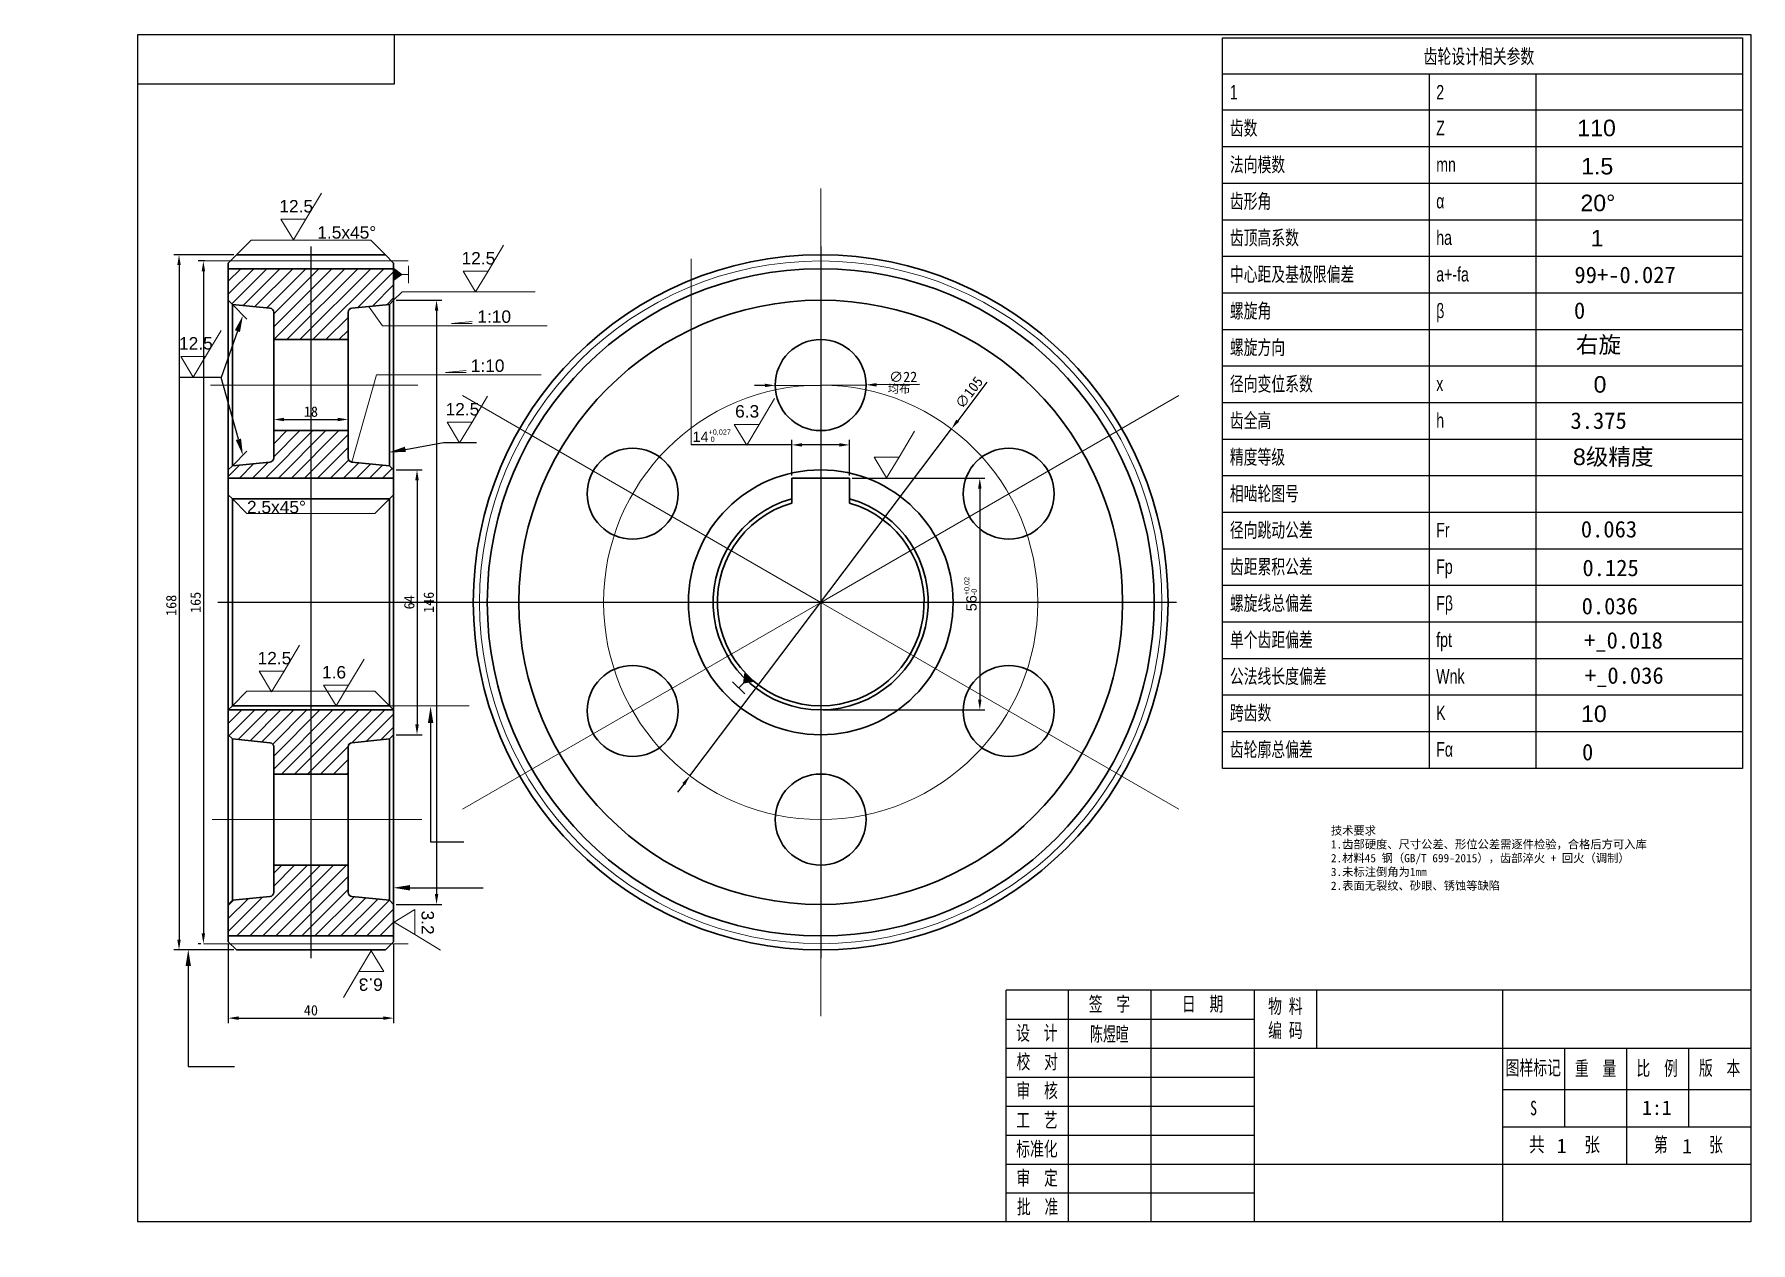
# Model space of a CAD drawing. Header units: millimetres. Extents: x 0 to 415, y 0 to 292.
import ezdxf
from ezdxf import colors
from ezdxf.entities.mleader import LeaderData, LeaderLine
from ezdxf.enums import TextEntityAlignment as Align
from ezdxf.lldxf.tags import DXFTag
from ezdxf.math import Vec2, Vec3

# ---------------------------------------------------------------- set-up
doc = ezdxf.new("R2010")
doc.units = ezdxf.units.MM
for name, color, linetype in [('Default', 7, 'Continuous'), ('图框', 7, 'Continuous'), ('齿轮T4', 7, 'Continuous')]:
    doc.layers.add(name, color=color, linetype=linetype)
doc.styles.add('SEACAD_Arial', font='arial.ttf')
tags = doc.linetypes.add('CENTER2', pattern=[28.575, 19.05, -3.175, 3.175, -3.175]).pattern_tags.tags
tags[10:11] = [DXFTag(74, 4), DXFTag(75, 0), DXFTag(340, '0'), DXFTag(46, 0.0), DXFTag(50, 0.0), DXFTag(44, 0.0), DXFTag(45, 0.0)]
tags[8:9] = [DXFTag(74, 4), DXFTag(75, 0), DXFTag(340, '0'), DXFTag(46, 0.0), DXFTag(50, 0.0), DXFTag(44, 0.0), DXFTag(45, 0.0)]
tags[6:7] = [DXFTag(74, 4), DXFTag(75, 0), DXFTag(340, '0'), DXFTag(46, 0.0), DXFTag(50, 0.0), DXFTag(44, 0.0), DXFTag(45, 0.0)]
tags[4:5] = [DXFTag(74, 4), DXFTag(75, 0), DXFTag(340, '0'), DXFTag(46, 0.0), DXFTag(50, 0.0), DXFTag(44, 0.0), DXFTag(45, 0.0)]
doc.dimstyles.new('ISO-25', dxfattribs={"dimtxt": 2.5, "dimasz": 2.5, "dimexe": 1.25, "dimexo": 0.625, "dimtad": 1, "dimtxsty": 'Standard', "dimcen": 2.5, "dimadec": 0, "dimazin": 0, "dimtfac": 1, "dimtmove": 0, "dimatfit": 3, "dimfxl": 1, "dimarcsym": 0})

# ---------------------------------------------------------------- blocks, each defined once
blk = doc.blocks.new('SE')
at = {"color": 7, "linetype": 'Continuous'}
for p, q in [((287.26, 282.43), (413.06, 282.43)), ((337.26, 282.43), (337.26, 273.79)), ((363.06, 282.43), (363.06, 273.79)), ((287.26, 273.79), (413.06, 273.79)), ((337.26, 273.79), (337.26, 264.87)), ((363.06, 273.79), (363.06, 264.87)), ((287.26, 264.87), (413.06, 264.87)), ((337.26, 264.87), (337.26, 256.04)), ((363.06, 264.87), (363.06, 256.04)), ((287.26, 256.04), (413.06, 256.04)), ((337.26, 256.04), (337.26, 247.2)), ((363.06, 256.04), (363.06, 247.2)), ((287.26, 247.2), (413.06, 247.2)), ((337.26, 247.2), (337.26, 238.37)), ((363.06, 247.2), (363.06, 238.37)), ((287.26, 238.37), (413.06, 238.37)), ((337.26, 238.37), (337.26, 229.54)), ((363.06, 238.37), (363.06, 229.54)), ((287.26, 229.54), (413.06, 229.54)), ((337.26, 229.54), (337.26, 220.7)), ((363.06, 229.54), (363.06, 220.7)), ((287.26, 220.7), (413.06, 220.7)), ((337.26, 220.7), (337.26, 211.87)), ((363.06, 220.7), (363.06, 211.87)), ((287.26, 211.87), (413.06, 211.87)), ((337.26, 211.87), (337.26, 203.04)), ((363.06, 211.87), (363.06, 203.04)), ((287.26, 203.04), (413.06, 203.04)), ((337.26, 203.04), (337.26, 194.2)), ((363.06, 203.04), (363.06, 194.2)), ((287.26, 194.2), (413.06, 194.2)), ((337.26, 194.2), (337.26, 185.37)), ((363.06, 194.2), (363.06, 185.37)), ((287.26, 185.37), (413.06, 185.37)), ((337.26, 185.37), (337.26, 176.54)), ((363.06, 185.37), (363.06, 176.54)), ((287.26, 176.54), (413.06, 176.54)), ((337.26, 176.54), (337.26, 167.7)), ((363.06, 176.54), (363.06, 167.7)), ((287.26, 167.7), (413.06, 167.7)), ((337.26, 167.7), (337.26, 158.87)), ((363.06, 167.7), (363.06, 158.87)), ((287.26, 158.87), (413.06, 158.87)), ((337.26, 158.87), (337.26, 150.04)), ((363.06, 158.87), (363.06, 150.04)), ((287.26, 150.04), (413.06, 150.04)), ((337.26, 150.04), (337.26, 141.2)), ((363.06, 150.04), (363.06, 141.2)), ((287.26, 141.2), (413.06, 141.2)), ((337.26, 141.2), (337.26, 132.37)), ((363.06, 141.2), (363.06, 132.37)), ((287.26, 132.37), (413.06, 132.37)), ((337.26, 132.37), (337.26, 123.54)), ((363.06, 132.37), (363.06, 123.54)), ((287.26, 123.54), (413.06, 123.54)), ((337.26, 123.54), (337.26, 114.57)), ((363.06, 123.54), (363.06, 114.57))]:
    blk.add_line(p, q, dxfattribs=at)
blk.add_lwpolyline([(287.26, 114.57), (287.26, 291.13), (413.06, 291.13), (413.06, 114.57), (287.26, 114.57)], dxfattribs=at)
at = {"color": 7, "linetype": 'Continuous', "style": 'SEACAD_Arial', "width": 0.7}
for s, p in [('齿轮设计相关参数', (335.93, 288.41)), ('1', (289.07, 279.76)), ('2', (338.97, 279.76)), ('齿数', (289.07, 271.11)), ('Z', (338.97, 271.11)), ('法向模数', (289.07, 262.28)), ('mn', (338.97, 262.28)), ('齿形角', (289.07, 253.44)), ('α', (338.97, 253.44)), ('齿顶高系数', (289.07, 244.61)), ('ha', (338.97, 244.61)), ('中心距及基极限偏差', (289.07, 235.78)), ('a+-fa', (338.97, 235.78)), ('螺旋角', (289.07, 226.94)), ('β', (338.97, 226.94)), ('螺旋方向', (289.07, 218.11)), ('径向变位系数', (289.07, 209.28)), ('x', (338.97, 209.28)), ('齿全高', (289.07, 200.44)), ('h', (338.97, 200.44)), ('精度等级', (289.07, 191.61)), ('相啮轮图号', (289.07, 182.78)), ('径向跳动公差', (289.07, 173.95)), ('Fr', (338.97, 173.95)), ('齿距累积公差', (289.07, 165.11)), ('Fp', (338.97, 165.11)), ('螺旋线总偏差', (289.07, 156.28)), ('Fβ', (338.97, 156.28)), ('单个齿距偏差', (289.07, 147.45)), ('fpt', (338.97, 147.45)), ('公法线长度偏差', (289.07, 138.61)), ('Wnk', (338.97, 138.61)), ('跨齿数', (289.07, 129.78)), ('K', (338.97, 129.78)), ('齿轮廓总偏差', (289.07, 120.95)), ('Fα', (338.97, 120.95))]:
    blk.add_text(s, height=3.5, dxfattribs=at).set_placement(p, align=Align.TOP_LEFT)
blk = doc.blocks.new('SEANNOT_GROUP')
at = {"layer": 'Default', "color": 7, "linetype": 'CENTER2'}
blk.add_line((190.14, 240.74), (190.14, 68.74), dxfattribs=at)
blk = doc.blocks.new('SEANNOT_GROUP1')
at = {"layer": 'Default', "color": 7, "linetype": 'CENTER2'}
blk.add_line((276.14, 154.74), (44.34, 154.74), dxfattribs=at)
blk = doc.blocks.new('SEANNOT_GROUP2')
at = {"layer": 'Default', "color": 7, "linetype": 'CENTER2'}
blk.add_line((66.88, 240.74), (66.88, 68.74), dxfattribs=at)
blk = doc.blocks.new('SE1')
at = {"linetype": 'CENTER2', "lineweight": 20}
for p, q in [((190.14, 154.74), (190.14, 254.74)), ((190.14, 154.74), (103.53, 204.74)), ((190.14, 154.74), (276.74, 204.74)), ((190.14, 154.74), (103.53, 104.74)), ((190.14, 154.74), (190.14, 54.74)), ((190.14, 154.74), (276.74, 104.74)), ((190.14, 54.74), (190.14, 102.24))]:
    blk.add_line(p, q, dxfattribs=at)
at = {"linetype": 'CENTER2', "lineweight": 30}
for p, q in [((190.14, 184.74), (183.14, 184.74)), ((183.14, 184.74), (183.14, 178.74)), ((190.14, 184.74), (197.14, 184.74)), ((197.14, 184.74), (197.14, 178.74))]:
    blk.add_line(p, q, dxfattribs=at)
at = {"lineweight": 30}
for centre, radius in [((190.14, 154.74), 84), ((190.14, 154.74), 80.62), ((190.14, 154.74), 73), ((190.14, 207.24), 11), ((144.67, 180.99), 11), ((235.6, 180.99), 11), ((190.14, 154.74), 32), ((144.67, 128.49), 11), ((235.6, 128.49), 11), ((190.14, 102.24), 11)]:
    blk.add_circle(centre, radius, dxfattribs=at)
at = {"linetype": 'CENTER2', "lineweight": 20}
for radius in [82.5, 52.5]:
    blk.add_circle((190.14, 154.74), radius, dxfattribs=at)
at = {"lineweight": 30}
blk.add_arc((190.14, 154.74), 26, 105.6185, 74.3815, dxfattribs=at)
at = {"linetype": 'CENTER2', "lineweight": 20}
blk.add_point((190.14, 154.74), dxfattribs=at)
at = {"layer": '齿轮T4', "color": 7, "linetype": 'Continuous', "lineweight": 30}
blk.add_arc((190.14, 154.74), 25, 106.2602, 73.7398, dxfattribs=at)
blk = doc.blocks.new('_DOT')
at = {"color": 0}
blk.add_line((0, 0), (-1, 0), dxfattribs=at)
at = {"color": 0, "const_width": 0.333}
blk.add_lwpolyline([(-0.1665, 0, 1), (0.1665, 0, 1)], format="xyb", close=True, dxfattribs=at)
blk = doc.blocks.new('*D15')
at = {"color": 0, "lineweight": -2, "transparency": 16777216}
for p, q in [((48.26, 238.74), (33.74, 238.74)), ((34.99, 236.24), (34.99, 73.24)), ((48.26, 70.74), (33.74, 70.74))]:
    blk.add_line(p, q, dxfattribs=at)
at = {"color": 0, "lineweight": 20, "transparency": 16777216}
for points in [[(34.57, 236.24), (35.4, 236.24), (34.99, 238.74)], [(34.57, 73.24), (35.4, 73.24), (34.99, 70.74)]]:
    blk.add_solid(points, dxfattribs=at)
at = {"layer": 'Defpoints', "color": 0, "lineweight": 20, "transparency": 16777216}
for p in [(48.88, 238.74), (34.99, 70.74), (48.88, 70.74)]:
    blk.add_point(p, dxfattribs=at)
at = {"color": 0, "lineweight": 20, "transparency": 16777216, "insert": (33.11, 154.01), "char_height": 2.5, "attachment_point": 5, "rotation": 90}
blk.add_mtext('168', dxfattribs=at)
blk = doc.blocks.new('*D16')
at = {"color": 0, "lineweight": -2, "transparency": 16777216}
for p, q in [((41.24, 237.24), (39.63, 237.24)), ((40.88, 234.74), (40.88, 74.74)), ((40.25, 72.24), (39.63, 72.24))]:
    blk.add_line(p, q, dxfattribs=at)
at = {"color": 0, "lineweight": 20, "transparency": 16777216}
for points in [[(40.46, 234.74), (41.29, 234.74), (40.88, 237.24)], [(40.46, 74.74), (41.29, 74.74), (40.88, 72.24)]]:
    blk.add_solid(points, dxfattribs=at)
at = {"layer": 'Defpoints', "color": 0, "lineweight": 20, "transparency": 16777216}
for p in [(41.86, 237.24), (40.88, 72.24), (40.88, 72.24)]:
    blk.add_point(p, dxfattribs=at)
at = {"color": 0, "lineweight": 20, "transparency": 16777216, "insert": (39, 154.74), "char_height": 2.5, "attachment_point": 5, "rotation": 90}
blk.add_mtext('165', dxfattribs=at)
blk = doc.blocks.new('*D17')
at = {"color": 0, "linetype": 'CENTER2', "lineweight": -2, "transparency": 16777216}
for p, q in [((57.88, 199.55), (57.88, 200.18)), ((75.88, 199.55), (75.88, 200.18)), ((60.38, 198.93), (73.38, 198.93))]:
    blk.add_line(p, q, dxfattribs=at)
at = {"color": 0, "linetype": 'CENTER2', "lineweight": 20, "transparency": 16777216}
for points in [[(60.38, 199.34), (60.38, 198.51), (57.88, 198.93)], [(73.38, 199.34), (73.38, 198.51), (75.88, 198.93)]]:
    blk.add_solid(points, dxfattribs=at)
at = {"layer": 'Defpoints', "color": 0, "linetype": 'CENTER2', "lineweight": 20, "transparency": 16777216}
for p in [(57.88, 198.93), (75.88, 198.93), (75.88, 198.93)]:
    blk.add_point(p, dxfattribs=at)
at = {"color": 0, "linetype": 'CENTER2', "lineweight": 20, "transparency": 16777216, "insert": (66.88, 200.8), "char_height": 2.5, "attachment_point": 5}
blk.add_mtext('18', dxfattribs=at)
blk = doc.blocks.new('*D18')
at = {"color": 0, "lineweight": -2, "transparency": 16777216}
for p, q in [((87.51, 227.74), (98.5, 227.74)), ((97.25, 225.24), (97.25, 84.24)), ((87.51, 81.74), (98.5, 81.74))]:
    blk.add_line(p, q, dxfattribs=at)
at = {"color": 0, "lineweight": 20, "transparency": 16777216}
for points in [[(96.84, 225.24), (97.67, 225.24), (97.25, 227.74)], [(96.84, 84.24), (97.67, 84.24), (97.25, 81.74)]]:
    blk.add_solid(points, dxfattribs=at)
at = {"layer": 'Defpoints', "color": 0, "lineweight": 20, "transparency": 16777216}
for p in [(86.88, 227.74), (86.88, 81.74), (97.25, 81.74)]:
    blk.add_point(p, dxfattribs=at)
at = {"color": 0, "lineweight": 20, "transparency": 16777216, "insert": (95.38, 154.74), "char_height": 2.5, "attachment_point": 5, "rotation": 90}
blk.add_mtext('146', dxfattribs=at)
blk = doc.blocks.new('*D19')
at = {"color": 0, "lineweight": -2, "transparency": 16777216}
for p, q in [((87.51, 186.74), (93.78, 186.74)), ((92.53, 184.24), (92.53, 125.24)), ((87.51, 122.74), (93.78, 122.74))]:
    blk.add_line(p, q, dxfattribs=at)
at = {"color": 0, "lineweight": 20, "transparency": 16777216}
for points in [[(92.12, 184.24), (92.95, 184.24), (92.53, 186.74)], [(92.12, 125.24), (92.95, 125.24), (92.53, 122.74)]]:
    blk.add_solid(points, dxfattribs=at)
at = {"layer": 'Defpoints', "color": 0, "lineweight": 20, "transparency": 16777216}
for p in [(86.88, 186.74), (86.88, 122.74), (92.53, 122.74)]:
    blk.add_point(p, dxfattribs=at)
at = {"color": 0, "lineweight": 20, "transparency": 16777216, "insert": (90.66, 154.74), "char_height": 2.5, "attachment_point": 5, "rotation": 90}
blk.add_mtext('64', dxfattribs=at)
blk = doc.blocks.new('*D20')
at = {"color": 0, "lineweight": -2, "transparency": 16777216}
for p, q in [((46.88, 72.11), (46.88, 53.01)), ((86.88, 72.11), (86.88, 53.01)), ((49.38, 54.26), (84.38, 54.26))]:
    blk.add_line(p, q, dxfattribs=at)
at = {"color": 0, "lineweight": 20, "transparency": 16777216}
for points in [[(49.38, 54.68), (49.38, 53.84), (46.88, 54.26)], [(84.38, 54.68), (84.38, 53.84), (86.88, 54.26)]]:
    blk.add_solid(points, dxfattribs=at)
at = {"layer": 'Defpoints', "color": 0, "lineweight": 20, "transparency": 16777216}
for p in [(46.88, 72.74), (86.88, 72.74), (86.88, 54.26)]:
    blk.add_point(p, dxfattribs=at)
at = {"color": 0, "lineweight": 20, "transparency": 16777216, "insert": (66.88, 56.14), "char_height": 2.5, "attachment_point": 5}
blk.add_mtext('40', dxfattribs=at)
blk = doc.blocks.new('*D21')
at = {"color": 0, "lineweight": -2, "transparency": 16777216}
for p, q in [((230.29, 207.96), (223.26, 198.64)), ((158.52, 112.82), (221.75, 196.65)), ((157.01, 110.83), (155.51, 108.83))]:
    blk.add_line(p, q, dxfattribs=at)
at = {"color": 0, "lineweight": 20, "transparency": 16777216}
for points in [[(222.93, 198.89), (223.59, 198.39), (221.75, 196.65)], [(156.68, 111.08), (157.35, 110.58), (158.52, 112.82)]]:
    blk.add_solid(points, dxfattribs=at)
at = {"layer": 'Defpoints', "color": 0, "lineweight": 20, "transparency": 16777216}
for p in [(221.75, 196.65), (158.52, 112.82)]:
    blk.add_point(p, dxfattribs=at)
at = {"color": 0, "lineweight": 20, "transparency": 16777216, "insert": (226.03, 205.43), "char_height": 2.5, "attachment_point": 5, "rotation": 52.9687}
blk.add_mtext('∅105', dxfattribs=at)
blk = doc.blocks.new('*D22')
at = {"color": 0, "lineweight": -2, "transparency": 16777216}
for p, q in [((176.64, 207.16), (174.14, 207.14)), ((179.14, 207.17), (201.14, 207.3)), ((214.05, 207.37), (203.64, 207.31))]:
    blk.add_line(p, q, dxfattribs=at)
at = {"color": 0, "lineweight": 20, "transparency": 16777216}
for points in [[(176.63, 207.57), (176.64, 206.74), (179.14, 207.17)], [(203.63, 207.73), (203.64, 206.9), (201.14, 207.3)]]:
    blk.add_solid(points, dxfattribs=at)
at = {"layer": 'Defpoints', "color": 0, "lineweight": 20, "transparency": 16777216}
for p in [(179.14, 207.17), (201.14, 207.3)]:
    blk.add_point(p, dxfattribs=at)
at = {"color": 0, "lineweight": 20, "transparency": 16777216, "insert": (210.08, 209.23), "char_height": 2.5, "attachment_point": 5, "rotation": 0.3332}
blk.add_mtext('∅22', dxfattribs=at)
blk = doc.blocks.new('*D23')
at = {"color": 0, "lineweight": -2, "transparency": 16777216}
for p, q in [((183.14, 192.78), (158.8, 192.78)), ((183.14, 185.36), (183.14, 194.03)), ((194.64, 192.78), (185.64, 192.78)), ((197.14, 185.36), (197.14, 194.03))]:
    blk.add_line(p, q, dxfattribs=at)
at = {"color": 0, "lineweight": 20, "transparency": 16777216}
for points in [[(185.64, 193.2), (185.64, 192.37), (183.14, 192.78)], [(194.64, 193.2), (194.64, 192.37), (197.14, 192.78)]]:
    blk.add_solid(points, dxfattribs=at)
at = {"layer": 'Defpoints', "color": 0, "lineweight": 20, "transparency": 16777216}
for p in [(197.14, 192.78), (183.14, 184.74), (197.14, 184.74)]:
    blk.add_point(p, dxfattribs=at)
at = {"color": 0, "lineweight": 20, "transparency": 16777216, "insert": (163.78, 195.01), "char_height": 2.5, "attachment_point": 5, "style": 'SEACAD_Arial'}
blk.add_mtext('14{\\H1.25;\\S+0,027^  0;}', dxfattribs=at)
blk = doc.blocks.new('*D24')
at = {"color": 0, "lineweight": -2, "transparency": 16777216}
for p, q in [((197.76, 184.74), (229.86, 184.74)), ((228.61, 182.24), (228.61, 131.24)), ((190.76, 128.74), (229.86, 128.74))]:
    blk.add_line(p, q, dxfattribs=at)
at = {"color": 0, "lineweight": 20, "transparency": 16777216}
for points in [[(228.19, 182.24), (229.02, 182.24), (228.61, 184.74)], [(228.19, 131.24), (229.02, 131.24), (228.61, 128.74)]]:
    blk.add_solid(points, dxfattribs=at)
at = {"layer": 'Defpoints', "color": 0, "lineweight": 20, "transparency": 16777216}
for p in [(197.14, 184.74), (190.14, 128.74), (228.61, 128.74)]:
    blk.add_point(p, dxfattribs=at)
at = {"color": 0, "lineweight": 20, "transparency": 16777216, "insert": (226.36, 156.74), "char_height": 2.5, "attachment_point": 5, "rotation": 90, "style": 'SEACAD_Arial'}
blk.add_mtext('56{\\H1.25;\\S+0,02^ -0;}', dxfattribs=at)

msp = doc.modelspace()

# ---------------------------------------------------------------- hatches: boundary and pattern name
at = {"linetype": 'CENTER2', "lineweight": 20}
h = msp.add_hatch(dxfattribs=at)
h.set_pattern_fill('ANSI31', color=256, scale=0.7)
h.paths.add_polyline_path([(66.885, 235.361), (46.885, 235.361), (46.885, 227.736), (47.885, 226.736), (56.984, 225.826, -0.3853136), (57.885, 224.831), (57.885, 218.236), (66.885, 218.236)])
h.paths.add_polyline_path([(86.885, 235.361), (66.885, 235.361), (66.885, 218.236), (75.885, 218.236), (75.885, 224.831, -0.3853136), (76.785, 225.826), (85.885, 226.736), (86.885, 227.736)])
at = {"lineweight": 20}
h = msp.add_hatch(color=256, dxfattribs=at)
h.dxf.hatch_style = 1
h.paths.add_polyline_path([(86.866, 235.493), (86.866, 233.993), (86.866, 232.493), (88.866, 233.993)])
h = msp.add_hatch(dxfattribs=at)
h.set_pattern_fill('ANSI31', color=256, scale=0.7)
h.paths.add_polyline_path([(66.885, 196.236), (57.885, 196.236), (57.885, 189.641, -0.3853136), (56.984, 188.646), (47.885, 187.736), (46.885, 186.736), (46.885, 184.736), (66.885, 184.736)])
h.paths.add_polyline_path([(76.785, 188.646, -0.3853136), (75.885, 189.641), (75.885, 196.236), (66.885, 196.236), (66.885, 184.736), (86.885, 184.736), (86.885, 186.736), (85.885, 187.736)])
h = msp.add_hatch(color=256, dxfattribs=at)
h.dxf.hatch_style = 1
h.paths.add_polyline_path([(173.937, 135.573), (172.877, 136.634), (171.816, 137.695), (171.463, 135.22)])
h = msp.add_hatch(dxfattribs=at)
h.set_pattern_fill('ANSI31', color=256, scale=0.7)
h.paths.add_polyline_path([(66.885, 128.736), (46.885, 128.736), (46.885, 122.736), (47.885, 121.736), (56.984, 120.826, -0.3853136), (57.885, 119.831), (57.885, 113.236), (66.885, 113.236)])
h.paths.add_polyline_path([(86.885, 128.736), (66.885, 128.736), (66.885, 113.236), (75.885, 113.236), (75.885, 119.831, -0.3853136), (76.785, 120.826), (85.885, 121.736), (86.885, 122.736)])
at = {"linetype": 'CENTER2', "lineweight": 20}
h = msp.add_hatch(dxfattribs=at)
h.set_pattern_fill('ANSI31', color=256, scale=0.7)
h.paths.add_polyline_path([(66.885, 74.111), (46.885, 74.111), (46.885, 81.736), (47.885, 82.736), (56.984, 83.646, 0.3853136), (57.885, 84.641), (57.885, 91.236), (66.885, 91.236)])
h.paths.add_polyline_path([(86.885, 74.111), (66.885, 74.111), (66.885, 91.236), (75.885, 91.236), (75.885, 84.641, 0.3853136), (76.785, 83.646), (85.885, 82.736), (86.885, 81.736)])

# ---------------------------------------------------------------- linework, layer by layer
at = {"lineweight": 20}
for p, q in [((65.643, 247.316), (69.407, 253.588)), ((59.643, 247.316), (65.643, 247.316)), ((62.643, 242.316), (59.643, 247.316)), ((62.643, 242.316), (65.643, 247.316)), ((48.885, 238.736), (52.42, 242.271)), ((52.42, 242.271), (81.349, 242.271)), ((81.349, 242.271), (84.885, 238.736)), ((109.696, 234.747), (113.459, 241.019)), ((158.8, 192.782), (158.8, 237.737)), ((86.866, 233.993), (86.866, 235.493)), ((88.866, 233.993), (86.866, 235.493)), ((86.866, 233.993), (86.866, 232.493)), ((88.866, 233.993), (86.866, 232.493)), ((88.866, 233.993), (90.475, 233.993)), ((90.475, 231.91), (90.475, 236.077)), ((103.696, 234.747), (109.696, 234.747)), ((106.696, 229.747), (103.696, 234.747)), ((106.696, 229.747), (109.696, 234.747)), ((86.885, 227.736), (88.924, 229.775)), ((88.924, 229.775), (121.097, 229.775)), ((47.885, 226.736), (51.42, 223.2)), ((80.81, 226.304), (84.201, 221.559)), ((41.389, 214.18), (45.152, 220.452)), ((84.201, 221.559), (124.023, 221.559)), ((105.845, 222.591), (100.845, 222.091)), ((100.845, 222.091), (105.845, 222.091)), ((35.389, 214.18), (41.389, 214.18)), ((38.389, 209.18), (35.389, 214.18)), ((38.389, 209.18), (41.389, 214.18)), ((82.759, 209.745), (76.785, 188.646)), ((82.759, 209.745), (122.581, 209.745)), ((104.404, 210.778), (99.404, 210.278)), ((99.404, 210.278), (104.404, 210.278)), ((105.841, 198.253), (109.604, 204.526)), ((175.242, 197.754), (179.006, 204.027)), ((99.841, 198.253), (105.841, 198.253)), ((102.841, 193.253), (99.841, 198.253)), ((102.841, 193.253), (105.841, 198.253)), ((169.242, 197.754), (175.242, 197.754)), ((172.242, 192.754), (169.242, 197.754)), ((172.242, 192.754), (175.242, 197.754)), ((209.08, 189.805), (212.844, 196.077)), ((47.885, 187.736), (51.42, 191.271)), ((203.08, 189.805), (209.08, 189.805)), ((206.08, 184.805), (203.08, 189.805)), ((206.08, 184.805), (209.08, 189.805)), ((190.137, 179.736), (190.137, 183.736)), ((47.885, 179.736), (51.42, 176.2)), ((82.349, 176.2), (85.885, 179.736)), ((51.42, 176.2), (82.349, 176.2)), ((60.384, 138.109), (64.147, 144.381)), ((54.384, 138.109), (60.384, 138.109)), ((57.384, 133.109), (54.384, 138.109)), ((57.384, 133.109), (60.384, 138.109)), ((75.95, 134.695), (79.713, 140.967)), ((171.463, 135.22), (171.816, 137.695)), ((172.877, 136.634), (171.816, 137.695)), ((47.885, 129.736), (51.42, 133.271)), ((51.42, 133.271), (82.349, 133.271)), ((69.95, 134.695), (75.95, 134.695)), ((72.95, 129.695), (69.95, 134.695)), ((72.95, 129.695), (75.95, 134.695)), ((82.349, 133.271), (85.885, 129.736)), ((168.852, 135.556), (171.798, 132.609)), ((171.463, 135.22), (170.325, 134.082)), ((171.463, 135.22), (173.937, 135.573)), ((172.877, 136.634), (173.937, 135.573)), ((85.885, 129.736), (105.11, 129.736)), ((86.972, 77.475), (91.972, 80.475)), ((91.972, 80.475), (91.972, 74.475)), ((86.972, 77.475), (91.972, 74.475)), ((91.972, 74.475), (98.244, 70.711)), ((81.485, 70.495), (78.485, 65.495)), ((81.485, 70.495), (84.485, 65.495)), ((78.485, 65.495), (74.722, 59.223)), ((84.485, 65.495), (78.485, 65.495))]:
    msp.add_line(p, q, dxfattribs=at)
at = {"linetype": 'CENTER2', "lineweight": 20}
for p, q in [((90.423, 237.236), (40.877, 237.236)), ((92.697, 207.236), (42.628, 207.236)), ((93.697, 102.236), (43.005, 102.236)), ((90.423, 72.236), (40.877, 72.236))]:
    msp.add_line(p, q, dxfattribs=at)
at = {"lineweight": 30}
for p, q in [((48.885, 238.736), (46.885, 236.736)), ((46.885, 227.736), (46.885, 236.736)), ((66.885, 238.736), (48.885, 238.736)), ((66.885, 238.736), (84.885, 238.736)), ((86.885, 236.736), (84.885, 238.736)), ((86.885, 236.736), (86.885, 227.736)), ((86.885, 235.361), (46.885, 235.361)), ((47.885, 226.736), (46.885, 227.736)), ((46.885, 227.736), (46.885, 186.736)), ((47.885, 226.736), (47.885, 187.736)), ((57.885, 189.641), (57.885, 224.831)), ((75.885, 189.641), (75.885, 224.831)), ((85.885, 226.736), (86.885, 227.736)), ((85.885, 226.736), (85.885, 187.736)), ((86.885, 227.736), (86.885, 186.736)), ((57.885, 218.236), (75.885, 218.236)), ((75.885, 196.236), (57.885, 196.236)), ((46.885, 186.736), (47.885, 187.736)), ((85.885, 187.736), (86.885, 186.736)), ((46.885, 154.736), (46.885, 186.736)), ((46.885, 186.736), (46.885, 154.736)), ((86.885, 184.736), (46.885, 184.736)), ((86.885, 186.736), (86.885, 154.736)), ((86.885, 154.736), (86.885, 186.736)), ((46.885, 180.736), (46.885, 179.736)), ((47.885, 179.736), (46.885, 180.736)), ((47.885, 179.736), (85.885, 179.736)), ((47.885, 179.736), (47.885, 154.736)), ((85.885, 179.736), (86.885, 180.736)), ((85.885, 179.736), (85.885, 154.736)), ((46.885, 122.736), (46.885, 154.736)), ((46.885, 154.736), (46.885, 122.736)), ((47.885, 129.736), (47.885, 154.736)), ((85.885, 129.736), (85.885, 154.736)), ((86.885, 122.736), (86.885, 154.736)), ((86.885, 154.736), (86.885, 122.736)), ((46.885, 128.736), (46.885, 129.736)), ((47.885, 129.736), (46.885, 128.736)), ((46.885, 128.736), (86.885, 128.736)), ((47.885, 129.736), (85.885, 129.736)), ((85.885, 129.736), (86.885, 128.736)), ((46.885, 122.736), (47.885, 121.736)), ((46.885, 81.736), (46.885, 122.736)), ((47.885, 82.736), (47.885, 121.736)), ((85.885, 121.736), (86.885, 122.736)), ((85.885, 82.736), (85.885, 121.736)), ((86.885, 81.736), (86.885, 122.736)), ((57.885, 119.831), (57.885, 84.641)), ((75.885, 119.831), (75.885, 84.641)), ((75.885, 113.236), (57.885, 113.236)), ((57.885, 91.236), (75.885, 91.236)), ((47.885, 82.736), (46.885, 81.736)), ((46.885, 81.736), (46.885, 72.736)), ((85.885, 82.736), (86.885, 81.736)), ((86.885, 72.736), (86.885, 81.736)), ((86.885, 74.111), (46.885, 74.111)), ((48.885, 70.736), (46.885, 72.736)), ((66.885, 70.736), (48.885, 70.736)), ((66.885, 70.736), (84.885, 70.736)), ((86.885, 72.736), (84.885, 70.736))]:
    msp.add_line(p, q, dxfattribs=at)
at = {"linetype": 'CENTER2', "lineweight": 30}
for p, q in [((56.984, 225.826), (47.885, 226.736)), ((85.885, 226.736), (76.785, 225.826)), ((56.984, 188.646), (47.885, 187.736)), ((76.785, 188.646), (85.885, 187.736)), ((56.984, 120.826), (47.885, 121.736)), ((76.785, 120.826), (85.885, 121.736)), ((56.984, 83.646), (47.885, 82.736)), ((85.885, 82.736), (76.785, 83.646))]:
    msp.add_line(p, q, dxfattribs=at)
for centre, start, end in [((56.885, 224.831), 0, 84.28941), ((76.885, 224.831), 95.71059, 180), ((56.885, 189.641), 275.71059, 0), ((76.885, 189.641), 180, 264.28941), ((56.885, 119.831), 0, 84.28941), ((76.885, 119.831), 95.71059, 180), ((56.885, 84.641), 275.71059, 0), ((76.885, 84.641), 180, 264.28941)]:
    msp.add_arc(centre, 1, start, end, dxfattribs=at)
at = {"layer": 'Default', "color": 7, "linetype": 'Continuous'}
for p, q in [((250, 61), (250, 5)), ((270, 61), (270, 5)), ((310, 61), (310, 47)), ((235, 54), (295, 54)), ((235, 47), (415, 47)), ((385, 47.003), (385, 19)), ((235, 40), (295, 40)), ((355, 28.003), (415, 28.003))]:
    msp.add_line(p, q, dxfattribs=at)
at = {"layer": '图框', "color": 7, "linetype": 'Continuous'}
for p, q in [((25, 5), (25, 292)), ((25, 292), (415, 292)), ((87, 292), (87, 280)), ((415, 292), (415, 5)), ((87, 280), (25, 280)), ((415, 61), (235, 61)), ((235, 5), (235, 61)), ((295, 5), (295, 61)), ((355, 61), (355, 5)), ((235, 5), (235, 54)), ((355, 47), (415, 47)), ((370, 47.003), (370, 28.003)), ((400, 47.003), (400, 28.003)), ((355, 37), (415, 37)), ((235, 33), (295, 33)), ((235, 26), (295, 26)), ((235, 19), (415, 19)), ((235, 12), (295, 12)), ((415, 5), (25, 5))]:
    msp.add_line(p, q, dxfattribs=at)

# ---------------------------------------------------------------- block references
msp.add_blockref('SE', (0, 0))
at = {"layer": 'Default'}
for name in ['SE1', 'SEANNOT_GROUP2', 'SEANNOT_GROUP', 'SEANNOT_GROUP1']:
    msp.add_blockref(name, (0, 0), dxfattribs=at)

# ---------------------------------------------------------------- texts
at = {"lineweight": 20, "attachment_point": 1, "style": 'SEACAD_Arial'}
for s, width, insert, char_height in [('110', 23.4584, (373.073, 271.38), 4), ('1.5', 23.4584, (374.002, 262.143), 4), ('20°', 23.4584, (373.834, 253.258), 4), ('1', 23.4584, (376.323, 244.751), 4), ('1:10', 16.84788, (107.117, 225.289), 3), ('1:10', 16.84788, (105.521, 213.425), 3), ('0', 4.55104, (377.021, 209.404), 4), ('8{\\fSimSun|b0|i0|c134|p34;级精度}', 23.4584, (372.031, 191.91), 4), ('10', 23.4584, (373.981, 129.81), 4)]:
    msp.add_mtext_dynamic_manual_height_columns(s, width=width, gutter_width=20, heights=[0], dxfattribs=dict(at, insert=insert, char_height=char_height))
at = {"lineweight": 20, "ltscale": 2, "char_height": 3, "attachment_point": 1, "style": 'SEACAD_Arial'}
for s, insert in [('12.5', (59.243, 251.963)), ('12.5', (103.295, 239.394)), ('12.5', (34.988, 218.827)), ('12.5', (99.44, 202.901)), ('6.3', (169.44, 202.402)), ('12.5', (53.983, 142.756)), ('1.6', (69.549, 139.342))]:
    msp.add_mtext_dynamic_manual_height_columns(s, width=6.0882, gutter_width=20, heights=[3.987], dxfattribs=dict(at, insert=insert))
at = {"lineweight": 25, "char_height": 3, "attachment_point": 1, "style": 'SEACAD_Arial'}
for s, insert in [('1.5x45°', (68.417, 245.629)), ('2.5x45°', (51.42, 179.263))]:
    msp.add_mtext_dynamic_manual_height_columns(s, width=14.90149, gutter_width=20, heights=[0], dxfattribs=dict(at, insert=insert))
at = {"lineweight": 20, "attachment_point": 1}
for s, width, heights, insert, char_height in [('99+-0.027', 23.4584, [0], (372.391, 235.884), 4), ('0', 23.4584, [0], (372.271, 227.257), 4), ('{\\fSimSun|b0|i0|c134|p34;右旋}', 12.06923, [0], (372.755, 218.996), 4), ('{\\fSimSun|b0|i0|c134|p34;均布}', 11.62605, [0], (206.345, 207.352), 2), ('3.375', 23.4584, [0], (371.432, 200.657), 4), ('0{\\fSimSun|b0|i0|c134|p34;.063}', 23.4584, [0], (373.932, 174.416), 4), ('0.125', 23.4584, [0], (374.327, 165.073), 4), ('0.036', 23.4584, [0], (374.129, 155.837), 4), ('+_0.018', 23.4584, [0], (374.722, 147.56), 4), ('+_0.036', 23.4584, [0], (374.919, 139.066), 4), ('0', 23.4584, [0], (374.222, 120.554), 4), ('{\\fSimSun|b0|i0|c134|p34;技术要求\\P1.齿部硬度、尺寸公差、形位公差需逐件检验，合格后方可入库\\P2.材料45 钢（GB/T 699-2015），齿部淬火 + 回火（调制）\\P3.未标注倒角为1mm\\P2.表面无裂纹、砂眼、锈蚀等缺陷}', 95.69994, [18.251], (313.505, 100.597), 2)]:
    msp.add_mtext_dynamic_manual_height_columns(s, width=width, gutter_width=20, heights=heights, dxfattribs=dict(at, insert=insert, char_height=char_height))
at = {"lineweight": 20, "ltscale": 2, "char_height": 3, "attachment_point": 1, "style": 'SEACAD_Arial'}
for s, insert, rotation in [('3.2', (96.619, 80.262), 270), ('6.3', (84.273, 60.848), 180)]:
    msp.add_mtext_dynamic_manual_height_columns(s, width=6.0882, gutter_width=20, heights=[3.987], dxfattribs=dict(at, insert=insert, rotation=rotation))
at = {"layer": '图框', "char_height": 3.5, "attachment_point": 5, "style": 'SEACAD_Arial'}
for s, insert, width in [('{\\f宋体|b0||i0||c0|p34;\\C7;\\H3.5;\\W0.7;签  字}', (259.965, 57.483), 19.96692), ('{\\f宋体|b0||i0||c0|p34;\\C7;\\H3.5;\\W0.7;日  期}', (282.498, 57.505), 25.04697), ('{\\f宋体|b0||i0||c0|p34;\\C7;\\H3.5;\\W0.7;物 料\\P}{\\f宋体|b0||i0||c0|p34;\\C7;\\H3.5;\\W0.7;编 码\\P}', (302.501, 54.027), 14.97053), ('{\\f宋体|b0||i0||c0|p34;\\C7;\\H3.5;\\W0.7;设  计}', (242.404, 50.493), 14.85119), ('{\\f宋体|b0||i0||c0|p34;\\C7;\\H3.5;\\W0.7;校  对}', (242.505, 43.562), 14.89547), ('{\\f宋体|b0||i0||c0|p34;\\C7;\\H3.5;\\W0.7;图样标记}', (362.443, 42.088), 14.83009), ('{\\f宋体|b0||i0||c0|p34;\\C7;\\H3.5;\\W0.7;重  量}', (377.504, 41.971), 14.90958), ('{\\f宋体|b0||i0||c0|p34;\\C7;\\H3.5;\\W0.7;比  例}', (392.387, 41.943), 14.95366), ('{\\f宋体|b0||i0||c0|p34;\\C7;\\H3.5;\\W0.7;版  本}', (407.496, 41.999), 15.0267), ('{\\f宋体|b0||i0||c0|p34;\\C7;\\H3.5;\\W0.7;审  核}', (242.466, 36.557), 14.97417), ('{\\f宋体|b0||i0||c0|p34;\\C7;\\H3.5;\\W0.7;S}', (362.499, 32.501), 14.99928), ('{\\f宋体|b0||i0||c0|p34;\\C7;\\H3.5;\\W0.7;工  艺}', (242.404, 29.474), 14.85119), ('{\\f宋体|b0||i0||c0|p34;\\C7;\\H3.5;\\W0.7;标准化}', (242.422, 22.476), 14.8165), ('{\\f宋体|b0||i0||c0|p34;\\C7;\\H3.5;\\W0.8;共     张}', (369.995, 23.503), 29.99971), ('{\\f宋体|b0||i0||c0|p34;\\C7;\\H3.5;\\W0.7;第      张}', (399.952, 23.47), 29.90382), ('{\\f宋体|b0||i0||c0|p34;\\C7;\\H3.5;\\W0.7;审  定}', (242.483, 15.442), 14.93948), ('{\\f宋体|b0||i0||c0|p34;\\C7;\\H3.5;\\W0.7;批  准}', (242.58, 8.472), 14.9364)]:
    msp.add_mtext(s, dxfattribs=dict(at, insert=insert, width=width))

# ---------------------------------------------------------------- dimensions: what is measured, and where the dimension line sits
at = {"lineweight": 20}
dim = msp.add_linear_dim(base=(34.988, 70.736), p1=(48.885, 238.736), p2=(48.885, 70.736), angle=90, dimstyle='ISO-25', dxfattribs=at)
dim.commit()
dim.dimension.update_dxf_attribs({"geometry": '*D15', "text_midpoint": (34.988, 154.01), "dimtype": 160})
for base, p1, p2, angle, picture, middle in [((40.877, 72.236), (41.863, 237.236), (40.877, 72.236), 90, '*D16', (39.002, 154.736)), ((97.252, 81.736), (86.885, 227.736), (86.885, 81.736), 90, '*D18', (95.377, 154.736)), ((92.533, 122.736), (86.885, 186.736), (86.885, 122.736), 90, '*D19', (90.658, 154.736)), ((86.885, 54.261), (46.885, 72.736), (86.885, 72.736), 0, '*D20', (66.885, 56.136))]:
    dim = msp.add_linear_dim(base=base, p1=p1, p2=p2, angle=angle, dimstyle='ISO-25', dxfattribs=at)
    dim.commit()
    dim.dimension.update_dxf_attribs({"geometry": picture, "text_midpoint": middle})
for p1, p2, picture, middle in [((158.519, 112.824), (221.755, 196.647), '*D21', (227.527, 204.297)), ((179.137, 207.172), (201.137, 207.3), '*D22', (210.095, 207.352))]:
    dim = msp.add_diameter_dim_2p(p1=p1, p2=p2, dimstyle='ISO-25', dxfattribs=at)
    dim.commit()
    dim.dimension.update_dxf_attribs({"geometry": picture, "text_midpoint": middle})
at = {"linetype": 'CENTER2', "lineweight": 20}
dim = msp.add_linear_dim(base=(75.885, 198.926), p1=(57.885, 198.926), p2=(75.885, 198.926), angle=180, dimstyle='ISO-25', dxfattribs=at)
dim.commit()
dim.dimension.update_dxf_attribs({"geometry": '*D17', "text_midpoint": (66.885, 200.801)})
at = {"lineweight": 20}
dim = msp.add_linear_dim(base=(197.137, 192.782), p1=(183.137, 184.736), p2=(197.137, 184.736), dimstyle='ISO-25', override={"dimtxsty": 'SEACAD_Arial', "dimtol": 1, "dimtp": 0.027, "dimtfac": 0.5, "dimtdec": 3}, dxfattribs=at)
dim.commit()
dim.dimension.update_dxf_attribs({"geometry": '*D23', "text_midpoint": (163.783, 192.782), "dimtype": 160})
dim = msp.add_linear_dim(base=(228.607, 128.736), p1=(197.137, 184.736), p2=(190.137, 128.736), angle=90, dimstyle='ISO-25', override={"dimgap": 0.625, "dimtxsty": 'SEACAD_Arial', "dimtol": 1, "dimlim": 0, "dimtp": 0.02, "dimtm": 1e-09, "dimtfac": 0.5}, dxfattribs=at)
dim.commit()
dim.dimension.update_dxf_attribs({"geometry": '*D24', "text_midpoint": (226.363, 156.736)})

# ---------------------------------------------------------------- leaders
ml = msp.add_multileader_mtext('Standard', dxfattribs=at)
ml.set_content('', color=256)
ml.set_leader_properties()
ml.build(insert=Vec2(0, 0))
ml.multileader.update_dxf_attribs({"text_right_attachment_type": 6})
ctx = ml.context
ctx.base_point, ctx.plane_origin = Vec3(33.159, 211.041), Vec3(50.43, 224.052)
ctx.right_attachment, ctx.text_align_type = 6, 2
notes = []
notes.append((ctx, [(0, (1, 1, 0), (45.159, 209.041), (-1, 0), 8, [(0, [(50.43, 224.052)], 0, [])])]))
ctx.mtext.insert, ctx.mtext.alignment, ctx.mtext.flow_direction = Vec3(35.159, 213.041), 3, 5
ml = msp.add_multileader_mtext('Standard', dxfattribs=at)
ml.set_content('', color=256)
ml.set_leader_properties()
ml.build(insert=Vec2(0, 0))
ml.multileader.update_dxf_attribs({"text_right_attachment_type": 6})
ctx = ml.context
ctx.base_point, ctx.plane_origin = Vec3(33.159, 211.041), Vec3(50.43, 190.292)
ctx.right_attachment, ctx.text_align_type = 6, 2
notes.append((ctx, [(0, (1, 1, 0), (45.159, 209.041), (-1, 0), 8, [(0, [(50.43, 190.292)], 0, [])])]))
ctx.mtext.insert, ctx.mtext.alignment, ctx.mtext.flow_direction = Vec3(35.159, 213.041), 3, 5
ml = msp.add_multileader_mtext('Standard', dxfattribs=at)
ml.set_content('', color=256)
ml.set_leader_properties()
ml.build(insert=Vec2(0, 0))
ml.multileader.update_dxf_attribs({"text_right_attachment_type": 6})
ctx = ml.context
ctx.base_point, ctx.plane_origin = Vec3(106.898, 193.393), Vec3(85.789, 190.992)
ctx.right_attachment = 6
notes.append((ctx, [(0, (1, 1, 0), (98.898, 193.393), (1, 0), 8, [(0, [(85.789, 190.992)], 0, [])])]))
ctx.mtext.insert, ctx.mtext.flow_direction = Vec3(108.898, 195.393), 5
ml = msp.add_multileader_mtext('Standard', dxfattribs=at)
ml.set_content('', color=256)
ml.set_leader_properties()
ml.build(insert=Vec2(0, 0))
ml.multileader.update_dxf_attribs({"text_right_attachment_type": 6})
ctx = ml.context
ctx.base_point, ctx.plane_origin = Vec3(103.818, 96.861), Vec3(95.818, 129.589)
ctx.right_attachment = 6
notes.append((ctx, [(0, (1, 1, 0), (95.818, 96.861), (1, 0), 8, [(0, [(95.818, 129.589)], 0, [])])]))
ctx.mtext.insert, ctx.mtext.flow_direction = Vec3(105.818, 98.861), 5
ml = msp.add_multileader_mtext('Standard', dxfattribs=at)
ml.set_content('', color=256)
ml.set_leader_properties()
ml.build(insert=Vec2(0, 0))
ml.multileader.update_dxf_attribs({"text_right_attachment_type": 6})
ctx = ml.context
ctx.base_point, ctx.plane_origin = Vec3(108.513, 85.761), Vec3(86.818, 85.761)
ctx.right_attachment = 6
notes.append((ctx, [(0, (1, 1, 0), (100.513, 85.761), (1, 0), 8, [(0, [(86.818, 85.761)], 0, [])])]))
ctx.mtext.insert, ctx.mtext.flow_direction = Vec3(110.513, 87.761), 5
ml = msp.add_multileader_mtext('Standard', dxfattribs=at)
ml.set_content('', color=256)
ml.set_leader_properties()
ml.build(insert=Vec2(0, 0))
ml.multileader.update_dxf_attribs({"text_right_attachment_type": 6})
ctx = ml.context
ctx.base_point, ctx.plane_origin = Vec3(48.408, 42.553), Vec3(37.219, 70.822)
ctx.right_attachment = 6
notes.append((ctx, [(0, (1, 1, 0), (37.219, 42.553), (1, 0), 11.188, [(0, [(37.219, 70.822)], 0, [])])]))
ctx.mtext.insert, ctx.mtext.flow_direction = Vec3(50.408, 44.553), 5
at = {"layer": '图框', "color": 7, "linetype": 'Continuous'}
ml = msp.add_multileader_mtext('Standard', dxfattribs=at)
ml.set_content('{\\pxsm0.9;\\f宋体|b0||i0||c0|p34;\\W0.6507936508;陈煜暄\\P}', color=7)
ml.set_leader_properties()
ml.set_arrow_properties(name='DOT')
ml.build(insert=Vec2(0, 0))
ml.multileader.update_dxf_attribs({"leader_type": 0, "dogleg_length": 0, "arrow_head_size": 3.5})
ctx = ml.context
ctx.base_point, ctx.char_height, ctx.arrow_head_size, ctx.landing_gap_size = Vec3(253.269, 50.161), 3.5, 3.5, 1.225
ctx.text_align_type = 1
notes.append((ctx, [(0, (0, 0, 0), (0, 0), (1, 0), 1, [])]))
ctx.mtext.insert, ctx.mtext.alignment = Vec3(259.939, 52.175), 2
ml = msp.add_multileader_mtext('Standard', dxfattribs=at)
ml.set_content('{\\pxsm0.9;\\f宋体|b0||i0||c0|p34;\\W1.;1:1\\P}', color=7)
ml.set_leader_properties()
ml.set_arrow_properties(name='DOT')
ml.build(insert=Vec2(0, 0))
ml.multileader.update_dxf_attribs({"leader_type": 0, "dogleg_length": 0, "arrow_head_size": 3.5})
ctx = ml.context
ctx.base_point, ctx.char_height, ctx.arrow_head_size, ctx.landing_gap_size = Vec3(387.117, 32.614), 3.5, 3.5, 1.225
ctx.text_align_type = 1
notes.append((ctx, [(0, (0, 0, 0), (0, 0), (1, 0), 1, [])]))
ctx.mtext.insert, ctx.mtext.alignment = Vec3(392.332, 34.364), 2
ml = msp.add_multileader_mtext('Standard', dxfattribs=at)
ml.set_content('{\\pxsm0.9;\\f宋体|b0||i0||c0|p34;\\W1.;1\\P}', color=7)
ml.set_leader_properties()
ml.set_arrow_properties(name='DOT')
ml.build(insert=Vec2(0, 0))
ml.multileader.update_dxf_attribs({"leader_type": 0, "dogleg_length": 0, "arrow_head_size": 3.5})
ctx = ml.context
ctx.base_point, ctx.char_height, ctx.arrow_head_size, ctx.landing_gap_size = Vec3(367.073, 23.399), 3.5, 3.5, 1.225
ctx.text_align_type = 2
notes.append((ctx, [(0, (0, 0, 0), (0, 0), (1, 0), 1, [])]))
ctx.mtext.insert, ctx.mtext.alignment = Vec3(370.497, 25.149), 3
ml = msp.add_multileader_mtext('Standard', dxfattribs=at)
ml.set_content('{\\pxsm0.9;\\f宋体|b0||i0||c0|p34;\\W1.;1\\P}', color=7)
ml.set_leader_properties()
ml.set_arrow_properties(name='DOT')
ml.build(insert=Vec2(0, 0))
ml.multileader.update_dxf_attribs({"leader_type": 0, "dogleg_length": 0, "arrow_head_size": 3.5})
ctx = ml.context
ctx.base_point, ctx.char_height, ctx.arrow_head_size, ctx.landing_gap_size = Vec3(396.925, 23.326), 3.5, 3.5, 1.225
ctx.text_align_type = 1
notes.append((ctx, [(0, (0, 0, 0), (0, 0), (1, 0), 1, [])]))
ctx.mtext.insert, ctx.mtext.alignment = Vec3(399.637, 25.076), 2
for ctx, leaders in notes:
    for number, flags, end, landing, length, lines in leaders:
        leader = LeaderData()
        leader.index, (leader.has_last_leader_line, leader.has_dogleg_vector, leader.attachment_direction) = number, flags
        leader.last_leader_point, leader.dogleg_vector, leader.dogleg_length = Vec3(end), Vec3(landing), length
        for number, points, colour, breaks in lines:
            line = LeaderLine()
            line.index, line.vertices, line.color, line.breaks = number, Vec3.list(points), colors.encode_raw_color(colour), breaks
            leader.lines.append(line)
        ctx.leaders.append(leader)

doc.saveas('drawing.dxf')
